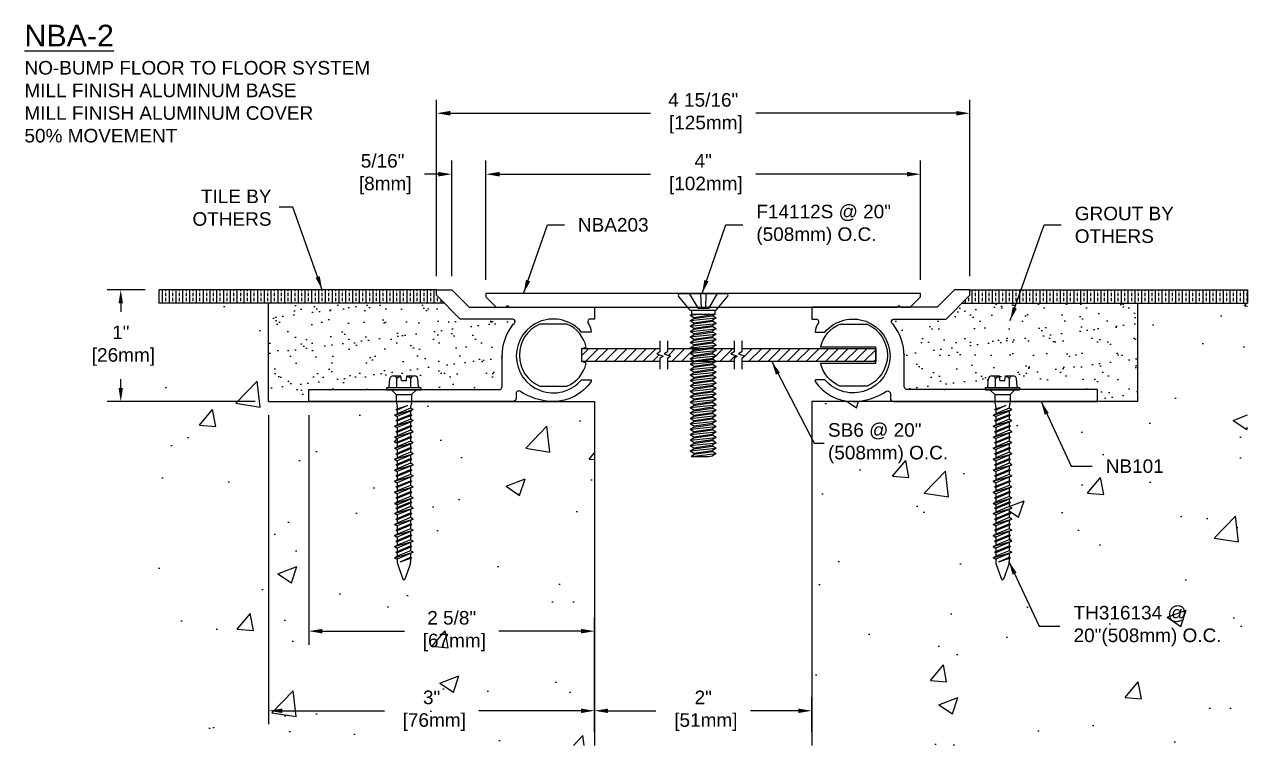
# Model space of a CAD drawing. Header units: inches. Extents: x 0.4 to 11.6, y -0.1 to 6.5.
import ezdxf

# ---------------------------------------------------------------- set-up
doc = ezdxf.new("R2010")
doc.units = ezdxf.units.IN
doc.header["$MEASUREMENT"] = 0
for name, color, linetype in [('ANCHORS', 4, 'Continuous'), ('CONDITIONS', 1, 'Continuous'), ('DIMENSIONS', 3, 'Continuous'), ('METALS', 7, 'Continuous'), ('TEXT', 2, 'Continuous')]:
    doc.layers.add(name, color=color, linetype=linetype)
doc.styles.add('ARIAL', font='arial.ttf')
doc.styles.get("Standard").update_dxf_attribs({"font": 'arial.ttf'})
doc.dimstyles.new('Arial', dxfattribs={"dimtxt": 0.125, "dimasz": 0.125, "dimexe": 0.125, "dimexo": 0.125, "dimgap": 0.125, "dimtad": 0, "dimtih": 1, "dimtoh": 1, "dimdec": 4, "dimzin": 3, "dimdsep": 46, "dimlunit": 4, "dimtxsty": 'ARIAL', "dimcen": 0.125, "dimadec": 0, "dimazin": 0, "dimtfac": 1, "dimtdec": 4, "dimtofl": 0, "dimtmove": 0, "dimatfit": 3, "dimfxl": 0, "dimfrac": 2, "dimtolj": 1, "dimtzin": 0, "dimarcsym": 0})
doc.dimstyles.get("Standard").update_dxf_attribs({"dimtxt": 0.125, "dimasz": 0.125, "dimexe": 0.125, "dimexo": 0.125, "dimgap": 0.125, "dimtad": 0, "dimtih": 1, "dimtoh": 1, "dimdec": 4, "dimzin": 3, "dimdsep": 46, "dimlunit": 4, "dimtxsty": 'Standard', "dimcen": 0.125, "dimadec": 0, "dimazin": 0, "dimtfac": 1, "dimtdec": 4, "dimtofl": 0, "dimtmove": 0, "dimatfit": 3, "dimfxl": 0, "dimfrac": 2, "dimtolj": 1, "dimtzin": 0, "dimarcsym": 0})

# ---------------------------------------------------------------- blocks, each defined once
blk = doc.blocks.new('NB101')
at = {"color": 7}
blk.add_lwpolyline([(0, 0.11), (1.75, 0.11, 0.414214), (1.78, 0.14), (1.78, 0.42, -0.169148), (1.882, 0.712, 0.705453), (1.879, 0.76), (1.394, 0.76), (1.176, 0.979), (1.176, 1.03), (1.316, 1.03), (1.476, 0.87), (2.63, 0.87), (2.63, 0.76), (2.594, 0.76, 0.552863), (2.569, 0.725, -0.162306), (2.599, 0.64), (2.509, 0.64, 2.723771), (2.509, 0.2), (2.599, 0.2), (2.599, 0.186, -0.25024), (2.25, 0, -0.145549), (1.941, 0.097, 0.525468), (1.907, 0.071), (1.907, 0.03, -0.414214), (1.877, 0), (0, 0)], format="xyb", close=True, dxfattribs=at)
blk = doc.blocks.new('Th316134')
for p, q in [((-0.135, 1.779), (-0.129, 1.85)), ((-0.097, 1.877), (-0.027, 1.877)), ((-0.065, 1.769), (-0.065, 1.85)), ((-0.023, 1.833), (-0.027, 1.877)), ((-0.023, 1.833), (0.023, 1.833)), ((0.023, 1.833), (0.027, 1.877)), ((0.027, 1.877), (0.097, 1.877)), ((0.064, 1.769), (0.064, 1.85)), ((0.135, 1.779), (0.129, 1.85)), ((-0.157, 1.75), (-0.157, 1.769)), ((-0.157, 1.769), (0.157, 1.769)), ((-0.157, 1.75), (0.157, 1.75)), ((-0.115, 1.75), (-0.07, 1.705)), ((-0.07, 1.705), (-0.07, 1.638)), ((-0.07, 1.705), (0.07, 1.705)), ((0.115, 1.75), (0.07, 1.705)), ((0.07, 1.705), (0.07, 1.638)), ((0.157, 1.769), (0.157, 1.75)), ((-0.074, 1.566), (0.032, 1.603)), ((-0.069, 1.628), (-0.063, 1.602)), ((-0.062, 1.573), (0.032, 1.603)), ((0.032, 1.603), (-0.062, 1.56)), ((-0.062, 1.593), (-0.062, 1.573)), ((0.062, 1.579), (-0.062, 1.529)), ((0.062, 1.593), (0.062, 1.579)), ((0.086, 1.566), (0.062, 1.579)), ((0.069, 1.628), (0.063, 1.602)), ((-0.086, 1.516), (0.086, 1.566)), ((-0.086, 1.516), (-0.062, 1.529)), ((-0.086, 1.516), (-0.062, 1.503)), ((-0.086, 1.414), (0.086, 1.465)), ((-0.074, 1.566), (-0.062, 1.573)), ((-0.074, 1.566), (-0.062, 1.56)), ((-0.074, 1.465), (0.074, 1.516)), ((-0.074, 1.465), (-0.062, 1.471)), ((-0.074, 1.465), (-0.062, 1.459)), ((-0.062, 1.56), (-0.062, 1.529)), ((0.062, 1.553), (-0.062, 1.503)), ((-0.062, 1.471), (0.062, 1.522)), ((0.062, 1.509), (-0.062, 1.459)), ((-0.062, 1.503), (-0.062, 1.471)), ((0.062, 1.478), (-0.062, 1.427)), ((0.086, 1.566), (0.062, 1.553)), ((0.062, 1.553), (0.062, 1.522)), ((0.074, 1.516), (0.062, 1.522)), ((0.074, 1.516), (0.062, 1.509)), ((0.062, 1.509), (0.062, 1.478)), ((0.086, 1.465), (0.062, 1.478)), ((0.086, 1.465), (0.062, 1.452)), ((-0.086, 1.414), (-0.062, 1.427)), ((-0.086, 1.414), (-0.062, 1.401)), ((-0.086, 1.313), (0.086, 1.363)), ((-0.074, 1.363), (0.074, 1.414)), ((-0.074, 1.363), (-0.062, 1.369)), ((-0.074, 1.363), (-0.062, 1.357)), ((-0.062, 1.459), (-0.062, 1.427)), ((0.062, 1.452), (-0.062, 1.401)), ((-0.062, 1.369), (0.062, 1.42)), ((0.062, 1.408), (-0.062, 1.357)), ((-0.062, 1.401), (-0.062, 1.369)), ((0.062, 1.376), (-0.062, 1.325)), ((-0.062, 1.357), (-0.062, 1.325)), ((0.062, 1.452), (0.062, 1.42)), ((0.074, 1.414), (0.062, 1.42)), ((0.074, 1.414), (0.062, 1.408)), ((0.062, 1.408), (0.062, 1.376)), ((0.086, 1.363), (0.062, 1.376)), ((0.086, 1.363), (0.062, 1.35)), ((-0.086, 1.313), (-0.062, 1.325)), ((-0.086, 1.313), (-0.062, 1.3)), ((-0.086, 1.211), (0.086, 1.262)), ((-0.074, 1.262), (0.074, 1.313)), ((-0.074, 1.262), (-0.062, 1.268)), ((-0.074, 1.262), (-0.062, 1.256)), ((0.062, 1.35), (-0.062, 1.3)), ((-0.062, 1.268), (0.062, 1.319)), ((0.062, 1.306), (-0.062, 1.256)), ((-0.062, 1.3), (-0.062, 1.268)), ((0.062, 1.275), (-0.062, 1.224)), ((-0.062, 1.256), (-0.062, 1.224)), ((0.062, 1.249), (-0.062, 1.198)), ((0.062, 1.35), (0.062, 1.319)), ((0.074, 1.313), (0.062, 1.319)), ((0.074, 1.313), (0.062, 1.306)), ((0.062, 1.306), (0.062, 1.275)), ((0.086, 1.262), (0.062, 1.275)), ((0.086, 1.262), (0.062, 1.249)), ((0.062, 1.249), (0.062, 1.217)), ((-0.086, 1.211), (-0.062, 1.224)), ((-0.086, 1.211), (-0.062, 1.198)), ((-0.086, 1.109), (0.086, 1.16)), ((-0.074, 1.16), (0.074, 1.211)), ((-0.074, 1.16), (-0.062, 1.166)), ((-0.074, 1.16), (-0.062, 1.154)), ((-0.062, 1.166), (0.062, 1.217)), ((0.062, 1.205), (-0.062, 1.154)), ((-0.062, 1.198), (-0.062, 1.166)), ((0.062, 1.173), (-0.062, 1.122)), ((-0.062, 1.154), (-0.062, 1.122)), ((0.062, 1.147), (-0.062, 1.096)), ((0.074, 1.211), (0.062, 1.217)), ((0.074, 1.211), (0.062, 1.205)), ((0.062, 1.205), (0.062, 1.173)), ((0.086, 1.16), (0.062, 1.173)), ((0.086, 1.16), (0.062, 1.147)), ((0.062, 1.147), (0.062, 1.116)), ((-0.086, 1.109), (-0.062, 1.122)), ((-0.086, 1.109), (-0.062, 1.096)), ((-0.086, 1.008), (0.086, 1.059)), ((-0.086, 1.008), (-0.062, 1.021)), ((-0.074, 1.059), (0.074, 1.109)), ((-0.074, 1.059), (-0.062, 1.065)), ((-0.074, 1.059), (-0.062, 1.052)), ((-0.062, 1.065), (0.062, 1.116)), ((0.062, 1.103), (-0.062, 1.052)), ((-0.062, 1.096), (-0.062, 1.065)), ((0.062, 1.072), (-0.062, 1.021)), ((-0.062, 1.052), (-0.062, 1.021)), ((0.062, 1.046), (-0.062, 0.995)), ((-0.062, 0.963), (0.062, 1.014)), ((0.074, 1.109), (0.062, 1.116)), ((0.074, 1.109), (0.062, 1.103)), ((0.062, 1.103), (0.062, 1.072)), ((0.086, 1.059), (0.062, 1.072)), ((0.086, 1.059), (0.062, 1.046)), ((0.062, 1.046), (0.062, 1.014)), ((0.074, 1.008), (0.062, 1.014)), ((-0.086, 1.008), (-0.062, 0.995)), ((-0.086, 0.906), (0.086, 0.957)), ((-0.086, 0.906), (-0.062, 0.919)), ((-0.086, 0.906), (-0.062, 0.893)), ((-0.074, 0.957), (0.074, 1.008)), ((-0.074, 0.957), (-0.062, 0.963)), ((-0.074, 0.957), (-0.062, 0.951)), ((-0.074, 0.855), (0.074, 0.906)), ((0.062, 1.002), (-0.062, 0.951)), ((-0.062, 0.995), (-0.062, 0.963)), ((0.062, 0.97), (-0.062, 0.919)), ((-0.062, 0.951), (-0.062, 0.919)), ((0.062, 0.944), (-0.062, 0.893)), ((-0.062, 0.862), (0.062, 0.912)), ((0.074, 1.008), (0.062, 1.002)), ((0.062, 1.002), (0.062, 0.97)), ((0.086, 0.957), (0.062, 0.97)), ((0.086, 0.957), (0.062, 0.944)), ((0.062, 0.944), (0.062, 0.912)), ((0.074, 0.906), (0.062, 0.912)), ((0.074, 0.906), (0.062, 0.9)), ((-0.086, 0.805), (0.086, 0.855)), ((-0.086, 0.805), (-0.062, 0.818)), ((-0.086, 0.805), (-0.062, 0.792)), ((-0.074, 0.855), (-0.062, 0.862)), ((-0.074, 0.855), (-0.062, 0.849)), ((-0.074, 0.754), (0.074, 0.805)), ((0.062, 0.9), (-0.062, 0.849)), ((-0.062, 0.893), (-0.062, 0.862)), ((0.062, 0.868), (-0.062, 0.818)), ((-0.062, 0.849), (-0.062, 0.818)), ((0.062, 0.843), (-0.062, 0.792)), ((-0.062, 0.76), (0.062, 0.811)), ((0.062, 0.799), (-0.062, 0.748)), ((-0.062, 0.792), (-0.062, 0.76)), ((0.062, 0.9), (0.062, 0.868)), ((0.086, 0.855), (0.062, 0.868)), ((0.086, 0.855), (0.062, 0.843)), ((0.062, 0.843), (0.062, 0.811)), ((0.074, 0.805), (0.062, 0.811)), ((0.074, 0.805), (0.062, 0.799)), ((0.062, 0.799), (0.062, 0.767)), ((-0.086, 0.703), (0.086, 0.754)), ((-0.086, 0.703), (-0.062, 0.716)), ((-0.086, 0.703), (-0.062, 0.69)), ((-0.074, 0.754), (-0.062, 0.76)), ((-0.074, 0.754), (-0.062, 0.748)), ((-0.074, 0.66), (0.074, 0.711)), ((0.062, 0.767), (-0.062, 0.716)), ((-0.062, 0.748), (-0.062, 0.716)), ((0.062, 0.741), (-0.062, 0.69)), ((-0.062, 0.666), (0.062, 0.717)), ((0.062, 0.705), (-0.062, 0.654)), ((-0.062, 0.698), (-0.062, 0.666)), ((0.086, 0.754), (0.062, 0.767)), ((0.086, 0.754), (0.062, 0.741)), ((0.062, 0.749), (0.062, 0.717)), ((0.074, 0.711), (0.062, 0.717)), ((0.074, 0.711), (0.062, 0.705)), ((0.062, 0.705), (0.062, 0.673)), ((-0.086, 0.609), (0.086, 0.66)), ((-0.086, 0.609), (-0.062, 0.622)), ((-0.086, 0.609), (-0.062, 0.596)), ((-0.074, 0.66), (-0.062, 0.666)), ((-0.074, 0.66), (-0.062, 0.654)), ((-0.074, 0.559), (0.074, 0.609)), ((-0.074, 0.559), (-0.062, 0.565)), ((0.062, 0.673), (-0.062, 0.622)), ((-0.062, 0.654), (-0.062, 0.622)), ((0.062, 0.647), (-0.062, 0.596)), ((-0.062, 0.565), (0.062, 0.616)), ((0.062, 0.603), (-0.062, 0.552)), ((-0.062, 0.596), (-0.062, 0.565)), ((0.062, 0.572), (-0.062, 0.521)), ((0.086, 0.66), (0.062, 0.673)), ((0.086, 0.66), (0.062, 0.647)), ((0.062, 0.647), (0.062, 0.616)), ((0.074, 0.609), (0.062, 0.616)), ((0.074, 0.609), (0.062, 0.603)), ((0.062, 0.603), (0.062, 0.572)), ((0.086, 0.559), (0.062, 0.572)), ((-0.086, 0.508), (0.086, 0.559)), ((-0.086, 0.508), (-0.062, 0.521)), ((-0.086, 0.508), (-0.062, 0.495)), ((-0.086, 0.406), (0.086, 0.457)), ((-0.074, 0.559), (-0.062, 0.552)), ((-0.074, 0.457), (0.074, 0.508)), ((-0.074, 0.457), (-0.062, 0.463)), ((-0.074, 0.457), (-0.062, 0.451)), ((-0.062, 0.552), (-0.062, 0.521)), ((0.062, 0.546), (-0.062, 0.495)), ((-0.062, 0.463), (0.062, 0.514)), ((0.062, 0.502), (-0.062, 0.451)), ((-0.062, 0.495), (-0.062, 0.463)), ((0.062, 0.47), (-0.062, 0.419)), ((-0.062, 0.451), (-0.062, 0.419)), ((0.086, 0.559), (0.062, 0.546)), ((0.062, 0.546), (0.062, 0.514)), ((0.074, 0.508), (0.062, 0.514)), ((0.074, 0.508), (0.062, 0.502)), ((0.062, 0.502), (0.062, 0.47)), ((0.086, 0.457), (0.062, 0.47)), ((0.086, 0.457), (0.062, 0.444)), ((-0.086, 0.406), (-0.062, 0.419)), ((-0.086, 0.406), (-0.062, 0.393)), ((-0.086, 0.305), (0.086, 0.355)), ((-0.074, 0.355), (0.074, 0.406)), ((-0.074, 0.355), (-0.062, 0.362)), ((-0.074, 0.355), (-0.062, 0.349)), ((0.062, 0.444), (-0.062, 0.393)), ((-0.062, 0.362), (0.062, 0.412)), ((0.062, 0.4), (-0.062, 0.349)), ((-0.062, 0.393), (-0.062, 0.362)), ((0.062, 0.368), (-0.062, 0.318)), ((-0.062, 0.349), (-0.062, 0.318)), ((0.062, 0.343), (-0.062, 0.292)), ((0.062, 0.444), (0.062, 0.412)), ((0.074, 0.406), (0.062, 0.412)), ((0.074, 0.406), (0.062, 0.4)), ((0.062, 0.4), (0.062, 0.368)), ((0.086, 0.355), (0.062, 0.368)), ((0.086, 0.355), (0.062, 0.343)), ((0.062, 0.343), (0.062, 0.311)), ((-0.086, 0.305), (-0.062, 0.318)), ((-0.086, 0.305), (-0.062, 0.292)), ((-0.086, 0.203), (0.086, 0.254)), ((-0.074, 0.254), (0.074, 0.305)), ((-0.074, 0.254), (-0.062, 0.26)), ((-0.074, 0.254), (-0.062, 0.248)), ((-0.062, 0.26), (0.062, 0.311)), ((0.062, 0.299), (-0.062, 0.248)), ((-0.062, 0.292), (-0.062, 0.26)), ((0.062, 0.267), (-0.062, 0.216)), ((-0.062, 0.248), (-0.062, 0.216)), ((0.062, 0.241), (-0.062, 0.19)), ((0.074, 0.305), (0.062, 0.311)), ((0.074, 0.305), (0.062, 0.299)), ((0.062, 0.299), (0.062, 0.267)), ((0.086, 0.254), (0.062, 0.267)), ((0.086, 0.254), (0.062, 0.241)), ((0.062, 0.241), (0.062, 0.209)), ((-0.086, 0.203), (-0.062, 0.216)), ((-0.086, 0.203), (-0.062, 0.19)), ((-0.062, 0.19), (-0.062, 0.164)), ((-0.06, 0.149), (-0.01, 0.006)), ((-0.034, 0.166), (0.062, 0.209)), ((-0.034, 0.166), (0.074, 0.203)), ((0.062, 0.197), (-0.034, 0.166)), ((0.06, 0.149), (0.01, 0.006)), ((0.074, 0.203), (0.062, 0.209)), ((0.074, 0.203), (0.062, 0.197)), ((0.062, 0.197), (0.062, 0.164))]:
    blk.add_line(p, q)
for centre, radius, start, end in [((-0.097, 1.845), 0.0327, 9.285, 170.715), ((0, 1.788), 0.0896, 107.4215, 136.0407), ((0, 1.788), 0.0896, 43.9593, 72.5785), ((0.097, 1.845), 0.0327, 9.285, 170.715), ((-0.146, 1.78), 0.0112, 270, 355), ((0.146, 1.78), 0.0112, 185, 270), ((-0.023, 1.638), 0.0465, 180, 191.9357), ((-0.109, 1.593), 0.0465, 0, 11.9357), ((0.109, 1.593), 0.0465, 168.0643, 180), ((0.023, 1.638), 0.0465, 348.0643, 0), ((-0.016, 0.164), 0.0465, 180, 199.3058), ((0.016, 0.164), 0.0465, 340.6942, 0), ((0, 0.011), 0.0106, 204.1001, 335.8999)]:
    blk.add_arc(centre, radius, start, end)
blk = doc.blocks.new('*D16')
at = {"layer": 'Defpoints', "color": 0}
for p in [(2.619, 3.045), (5.619, 0.198), (5.619, -0.122)]:
    blk.add_point(p, dxfattribs=at)
at = {"layer": 'DIMENSIONS', "color": 0, "lineweight": -2}
for p, q in [((2.619, 2.92), (2.619, 0.073)), ((5.619, 0.003), (5.619, 0.323)), ((2.744, 0.198), (3.684, 0.198)), ((5.494, 0.198), (4.553, 0.198))]:
    blk.add_line(p, q, dxfattribs=at)
at = {"layer": 'DIMENSIONS', "color": 0}
for points in [[(2.744, 0.218), (2.744, 0.177), (2.619, 0.198)], [(5.494, 0.218), (5.494, 0.177), (5.619, 0.198)]]:
    blk.add_solid(points, dxfattribs=at)
at = {"layer": 'DIMENSIONS', "color": 0, "insert": (4.119, 0.198), "char_height": 0.125, "attachment_point": 5, "style": 'ARIAL'}
blk.add_mtext('\\A1;3"\\P [76mm]', dxfattribs=at)
blk = doc.blocks.new('F14112S')
for p, q in [((-0.214, 0), (0.214, 0)), ((-0.128, 0), (-0.047, -0.137)), ((-0.025, 0), (-0.02, -0.137)), ((0.025, 0), (0.02, -0.137)), ((0.128, 0), (0.048, -0.137)), ((-0.119, -0.155), (-0.226, -0.024)), ((0.119, -0.155), (0.226, -0.024)), ((-0.119, -0.155), (0.119, -0.155)), ((-0.119, -0.2), (-0.108, -0.195)), ((-0.119, -0.2), (-0.068, -0.195)), ((-0.119, -0.2), (-0.085, -0.22)), ((-0.119, -0.25), (0.119, -0.225)), ((-0.108, -0.155), (-0.108, -0.195)), ((0.108, -0.195), (-0.108, -0.195)), ((-0.085, -0.22), (0.085, -0.195)), ((-0.085, -0.23), (0.085, -0.205)), ((-0.085, -0.22), (-0.085, -0.23)), ((0.048, -0.137), (-0.047, -0.137)), ((0.108, -0.195), (0.085, -0.205)), ((0.119, -0.225), (0.085, -0.205)), ((0.119, -0.225), (0.085, -0.245)), ((0.108, -0.155), (0.108, -0.195)), ((-0.119, -0.25), (-0.085, -0.23)), ((-0.119, -0.25), (-0.085, -0.27)), ((-0.119, -0.3), (0.119, -0.275)), ((-0.119, -0.3), (-0.085, -0.28)), ((-0.119, -0.3), (-0.085, -0.32)), ((-0.119, -0.35), (0.119, -0.325)), ((-0.119, -0.35), (-0.085, -0.33)), ((-0.085, -0.27), (0.085, -0.245)), ((-0.085, -0.28), (0.085, -0.255)), ((-0.085, -0.27), (-0.085, -0.28)), ((-0.085, -0.32), (0.085, -0.295)), ((-0.085, -0.33), (0.085, -0.305)), ((-0.085, -0.32), (-0.085, -0.33)), ((0.085, -0.245), (0.085, -0.255)), ((0.119, -0.275), (0.085, -0.255)), ((0.119, -0.275), (0.085, -0.295)), ((0.085, -0.295), (0.085, -0.305)), ((0.119, -0.325), (0.085, -0.305)), ((0.119, -0.325), (0.085, -0.345)), ((-0.119, -0.35), (-0.085, -0.37)), ((-0.119, -0.4), (0.119, -0.375)), ((-0.119, -0.4), (-0.085, -0.38)), ((-0.119, -0.4), (-0.085, -0.42)), ((-0.119, -0.45), (0.119, -0.425)), ((-0.119, -0.45), (-0.085, -0.43)), ((-0.119, -0.45), (-0.085, -0.47)), ((-0.085, -0.37), (0.085, -0.345)), ((-0.085, -0.38), (0.085, -0.355)), ((-0.085, -0.37), (-0.085, -0.38)), ((-0.085, -0.42), (0.085, -0.395)), ((-0.085, -0.43), (0.085, -0.405)), ((-0.085, -0.42), (-0.085, -0.43)), ((-0.085, -0.47), (0.085, -0.445)), ((0.085, -0.345), (0.085, -0.355)), ((0.119, -0.375), (0.085, -0.355)), ((0.119, -0.375), (0.085, -0.395)), ((0.085, -0.395), (0.085, -0.405)), ((0.119, -0.425), (0.085, -0.405)), ((0.119, -0.425), (0.085, -0.445)), ((0.085, -0.445), (0.085, -0.455)), ((-0.119, -0.5), (0.119, -0.475)), ((-0.119, -0.5), (-0.085, -0.48)), ((-0.119, -0.5), (-0.085, -0.52)), ((-0.119, -0.55), (0.119, -0.525)), ((-0.119, -0.55), (-0.085, -0.53)), ((-0.119, -0.55), (-0.085, -0.57)), ((-0.085, -0.48), (0.085, -0.455)), ((-0.085, -0.47), (-0.085, -0.48)), ((-0.085, -0.52), (0.085, -0.495)), ((-0.085, -0.53), (0.085, -0.505)), ((-0.085, -0.52), (-0.085, -0.53)), ((-0.085, -0.57), (0.085, -0.545)), ((-0.085, -0.58), (0.085, -0.555)), ((0.119, -0.475), (0.085, -0.455)), ((0.119, -0.475), (0.085, -0.495)), ((0.085, -0.495), (0.085, -0.505)), ((0.119, -0.525), (0.085, -0.505)), ((0.119, -0.525), (0.085, -0.545)), ((0.085, -0.545), (0.085, -0.555)), ((0.119, -0.575), (0.085, -0.555)), ((-0.119, -0.6), (0.119, -0.575)), ((-0.119, -0.6), (-0.085, -0.58)), ((-0.119, -0.6), (-0.085, -0.62)), ((-0.119, -0.65), (0.119, -0.625)), ((-0.119, -0.65), (-0.085, -0.63)), ((-0.119, -0.65), (-0.085, -0.67)), ((-0.119, -0.7), (0.119, -0.675)), ((-0.085, -0.57), (-0.085, -0.58)), ((-0.085, -0.62), (0.085, -0.595)), ((-0.085, -0.63), (0.085, -0.605)), ((-0.085, -0.62), (-0.085, -0.63)), ((-0.085, -0.67), (0.085, -0.645)), ((-0.085, -0.68), (0.085, -0.655)), ((-0.085, -0.67), (-0.085, -0.68)), ((0.119, -0.575), (0.085, -0.595)), ((0.085, -0.595), (0.085, -0.605)), ((0.119, -0.625), (0.085, -0.605)), ((0.119, -0.625), (0.085, -0.645)), ((0.085, -0.645), (0.085, -0.655)), ((0.119, -0.675), (0.085, -0.655)), ((0.119, -0.675), (0.085, -0.695)), ((-0.119, -0.7), (-0.085, -0.68)), ((-0.119, -0.7), (-0.085, -0.72)), ((-0.119, -0.75), (0.119, -0.725)), ((-0.119, -0.75), (-0.085, -0.73)), ((-0.119, -0.75), (-0.085, -0.77)), ((-0.119, -0.8), (0.119, -0.775)), ((-0.119, -0.8), (-0.085, -0.78)), ((-0.085, -0.72), (0.085, -0.695)), ((-0.085, -0.73), (0.085, -0.705)), ((-0.085, -0.72), (-0.085, -0.73)), ((-0.085, -0.77), (0.085, -0.745)), ((-0.085, -0.78), (0.085, -0.755)), ((-0.085, -0.77), (-0.085, -0.78)), ((0.085, -0.695), (0.085, -0.705)), ((0.119, -0.725), (0.085, -0.705)), ((0.119, -0.725), (0.085, -0.745)), ((0.085, -0.745), (0.085, -0.755)), ((0.119, -0.775), (0.085, -0.755)), ((0.119, -0.775), (0.085, -0.795)), ((-0.119, -0.8), (-0.085, -0.82)), ((-0.119, -0.85), (0.119, -0.825)), ((-0.119, -0.85), (-0.085, -0.83)), ((-0.119, -0.85), (-0.085, -0.87)), ((-0.119, -0.9), (0.119, -0.875)), ((-0.119, -0.9), (-0.085, -0.88)), ((-0.119, -0.9), (-0.085, -0.92)), ((-0.085, -0.82), (0.085, -0.795)), ((-0.085, -0.83), (0.085, -0.805)), ((-0.085, -0.82), (-0.085, -0.83)), ((-0.085, -0.87), (0.085, -0.845)), ((-0.085, -0.88), (0.085, -0.855)), ((-0.085, -0.87), (-0.085, -0.88)), ((-0.085, -0.92), (0.085, -0.895)), ((0.085, -0.795), (0.085, -0.805)), ((0.119, -0.825), (0.085, -0.805)), ((0.119, -0.825), (0.085, -0.845)), ((0.085, -0.845), (0.085, -0.855)), ((0.119, -0.875), (0.085, -0.855)), ((0.119, -0.875), (0.085, -0.895)), ((0.085, -0.895), (0.085, -0.905)), ((-0.119, -0.95), (0.119, -0.925)), ((-0.119, -0.95), (-0.085, -0.93)), ((-0.119, -0.95), (-0.085, -0.97)), ((-0.119, -1), (0.119, -0.975)), ((-0.119, -1), (-0.085, -0.98)), ((-0.119, -1), (-0.085, -1.02)), ((-0.085, -0.93), (0.085, -0.905)), ((-0.085, -0.92), (-0.085, -0.93)), ((-0.085, -0.97), (0.085, -0.945)), ((-0.085, -0.98), (0.085, -0.955)), ((-0.085, -0.97), (-0.085, -0.98)), ((-0.085, -1.02), (0.085, -0.995)), ((-0.085, -1.03), (0.085, -1.005)), ((0.119, -0.925), (0.085, -0.905)), ((0.119, -0.925), (0.085, -0.945)), ((0.085, -0.945), (0.085, -0.955)), ((0.119, -0.975), (0.085, -0.955)), ((0.119, -0.975), (0.085, -0.995)), ((0.085, -0.995), (0.085, -1.005)), ((0.119, -1.025), (0.085, -1.005)), ((-0.119, -1.05), (0.119, -1.025)), ((-0.119, -1.05), (-0.085, -1.03)), ((-0.119, -1.05), (-0.085, -1.07)), ((-0.119, -1.1), (0.119, -1.075)), ((-0.119, -1.1), (-0.085, -1.08)), ((-0.119, -1.1), (-0.085, -1.12)), ((-0.119, -1.15), (0.119, -1.125)), ((-0.085, -1.02), (-0.085, -1.03)), ((-0.085, -1.07), (0.085, -1.045)), ((-0.085, -1.08), (0.085, -1.055)), ((-0.085, -1.07), (-0.085, -1.08)), ((-0.085, -1.12), (0.085, -1.095)), ((-0.085, -1.13), (0.085, -1.105)), ((-0.085, -1.12), (-0.085, -1.13)), ((0.119, -1.025), (0.085, -1.045)), ((0.085, -1.045), (0.085, -1.055)), ((0.119, -1.075), (0.085, -1.055)), ((0.119, -1.075), (0.085, -1.095)), ((0.085, -1.095), (0.085, -1.105)), ((0.119, -1.125), (0.085, -1.105)), ((0.119, -1.125), (0.085, -1.145)), ((-0.119, -1.15), (-0.085, -1.13)), ((-0.119, -1.15), (-0.085, -1.17)), ((-0.119, -1.2), (0.119, -1.175)), ((-0.119, -1.2), (-0.085, -1.18)), ((-0.119, -1.2), (-0.085, -1.22)), ((-0.119, -1.25), (0.119, -1.225)), ((-0.119, -1.25), (-0.085, -1.23)), ((-0.085, -1.17), (0.085, -1.145)), ((-0.085, -1.18), (0.085, -1.155)), ((-0.085, -1.17), (-0.085, -1.18)), ((-0.085, -1.22), (0.085, -1.195)), ((-0.085, -1.23), (0.085, -1.205)), ((-0.085, -1.22), (-0.085, -1.23)), ((0.085, -1.145), (0.085, -1.155)), ((0.119, -1.175), (0.085, -1.155)), ((0.119, -1.175), (0.085, -1.195)), ((0.085, -1.195), (0.085, -1.205)), ((0.119, -1.225), (0.085, -1.205)), ((0.119, -1.225), (0.085, -1.245)), ((-0.119, -1.25), (-0.085, -1.27)), ((-0.119, -1.3), (0.119, -1.275)), ((-0.119, -1.3), (-0.085, -1.28)), ((-0.119, -1.3), (-0.085, -1.32)), ((-0.119, -1.35), (0.119, -1.325)), ((-0.119, -1.35), (-0.085, -1.33)), ((-0.119, -1.35), (-0.085, -1.37)), ((-0.085, -1.27), (0.085, -1.245)), ((-0.085, -1.28), (0.085, -1.255)), ((-0.085, -1.27), (-0.085, -1.28)), ((-0.085, -1.32), (0.085, -1.295)), ((-0.085, -1.33), (0.085, -1.305)), ((-0.085, -1.32), (-0.085, -1.33)), ((-0.085, -1.37), (0.085, -1.345)), ((0.085, -1.245), (0.085, -1.255)), ((0.119, -1.275), (0.085, -1.255)), ((0.119, -1.275), (0.085, -1.295)), ((0.085, -1.295), (0.085, -1.305)), ((0.119, -1.325), (0.085, -1.305)), ((0.119, -1.325), (0.085, -1.345)), ((0.085, -1.345), (0.085, -1.355)), ((-0.119, -1.4), (0.119, -1.375)), ((-0.119, -1.4), (-0.085, -1.38)), ((-0.119, -1.4), (-0.085, -1.42)), ((-0.119, -1.45), (0.119, -1.425)), ((-0.119, -1.45), (-0.085, -1.43)), ((-0.119, -1.45), (-0.085, -1.47)), ((-0.085, -1.38), (0.085, -1.355)), ((-0.085, -1.37), (-0.085, -1.38)), ((-0.085, -1.42), (0.085, -1.395)), ((-0.085, -1.43), (0.085, -1.405)), ((-0.085, -1.42), (-0.085, -1.43)), ((-0.085, -1.47), (0.085, -1.445)), ((-0.085, -1.48), (0.085, -1.455)), ((0.119, -1.375), (0.085, -1.355)), ((0.119, -1.375), (0.085, -1.395)), ((0.085, -1.395), (0.085, -1.405)), ((0.119, -1.425), (0.085, -1.405)), ((0.119, -1.425), (0.085, -1.445)), ((0.085, -1.445), (0.085, -1.455)), ((0.119, -1.475), (0.085, -1.455)), ((-0.11, -1.5), (0.119, -1.475)), ((-0.11, -1.5), (-0.085, -1.48)), ((-0.11, -1.5), (0.048, -1.5)), ((-0.085, -1.47), (-0.085, -1.48)), ((0.048, -1.5), (0.085, -1.495)), ((0.119, -1.475), (0.085, -1.495))]:
    blk.add_line(p, q)
for centre, start, end in [((-0.214, -0.015), 90, 219.032), ((0.214, -0.015), 320.968, 90)]:
    blk.add_arc(centre, 0.015, start, end)
blk = doc.blocks.new('*D10')
at = {"layer": 'Defpoints', "color": 0}
for p in [(1.608, 4.075), (1.258, 3.045), (2.619, 3.045)]:
    blk.add_point(p, dxfattribs=at)
at = {"layer": 'DIMENSIONS', "color": 0, "lineweight": -2}
for p, q in [((1.483, 4.075), (1.133, 4.075)), ((1.258, 3.95), (1.258, 3.87)), ((1.258, 3.17), (1.258, 3.251)), ((2.494, 3.045), (1.133, 3.045))]:
    blk.add_line(p, q, dxfattribs=at)
at = {"layer": 'DIMENSIONS', "color": 0}
for points in [[(1.237, 3.95), (1.278, 3.95), (1.258, 4.075)], [(1.237, 3.17), (1.278, 3.17), (1.258, 3.045)]]:
    blk.add_solid(points, dxfattribs=at)
at = {"layer": 'DIMENSIONS', "color": 0, "insert": (1.258, 3.56), "char_height": 0.125, "attachment_point": 5, "style": 'ARIAL'}
blk.add_mtext('\\A1;1"\\P [26mm]', dxfattribs=at)
blk = doc.blocks.new('*D11')
at = {"layer": 'Defpoints', "color": 0}
for p in [(2.989, 3.045), (5.619, 0.931), (5.619, -0.122)]:
    blk.add_point(p, dxfattribs=at)
at = {"layer": 'DIMENSIONS', "color": 0, "lineweight": -2}
for p, q in [((2.989, 2.92), (2.989, 0.806)), ((5.619, 0.003), (5.619, 1.056)), ((3.114, 0.931), (3.869, 0.931)), ((5.494, 0.931), (4.738, 0.931))]:
    blk.add_line(p, q, dxfattribs=at)
at = {"layer": 'DIMENSIONS', "color": 0}
for points in [[(3.114, 0.952), (3.114, 0.91), (2.989, 0.931)], [(5.494, 0.952), (5.494, 0.91), (5.619, 0.931)]]:
    blk.add_solid(points, dxfattribs=at)
at = {"layer": 'DIMENSIONS', "color": 0, "insert": (4.304, 0.931), "char_height": 0.125, "attachment_point": 5, "style": 'ARIAL'}
blk.add_mtext('\\A1;2 5/8"\\P [67mm]', dxfattribs=at)
blk = doc.blocks.new('*D12')
at = {"layer": 'Defpoints', "color": 0}
for p in [(7.619, 0.198), (5.619, -0.122), (7.619, -0.122)]:
    blk.add_point(p, dxfattribs=at)
at = {"layer": 'DIMENSIONS', "color": 0, "lineweight": -2}
for p, q in [((5.619, 0.003), (5.619, 0.323)), ((7.619, 0.003), (7.619, 0.323)), ((5.744, 0.198), (6.184, 0.198)), ((7.494, 0.198), (7.053, 0.198))]:
    blk.add_line(p, q, dxfattribs=at)
at = {"layer": 'DIMENSIONS', "color": 0}
for points in [[(5.744, 0.218), (5.744, 0.177), (5.619, 0.198)], [(7.494, 0.218), (7.494, 0.177), (7.619, 0.198)]]:
    blk.add_solid(points, dxfattribs=at)
at = {"layer": 'DIMENSIONS', "color": 0, "insert": (6.619, 0.198), "char_height": 0.125, "attachment_point": 5, "style": 'ARIAL'}
blk.add_mtext('\\A1;2"\\P [51mm]', dxfattribs=at)
blk = doc.blocks.new('*D13')
at = {"layer": 'Defpoints', "color": 0}
for p in [(8.619, 5.139), (4.619, 4.04), (8.619, 4.04)]:
    blk.add_point(p, dxfattribs=at)
at = {"layer": 'DIMENSIONS', "color": 0, "lineweight": -2}
for p, q in [((4.619, 4.165), (4.619, 5.264)), ((8.619, 4.165), (8.619, 5.264)), ((4.744, 5.139), (6.135, 5.139)), ((8.494, 5.139), (7.102, 5.139))]:
    blk.add_line(p, q, dxfattribs=at)
at = {"layer": 'DIMENSIONS', "color": 0}
for points in [[(4.744, 5.16), (4.744, 5.118), (4.619, 5.139)], [(8.494, 5.16), (8.494, 5.118), (8.619, 5.139)]]:
    blk.add_solid(points, dxfattribs=at)
at = {"layer": 'DIMENSIONS', "color": 0, "insert": (6.619, 5.139), "char_height": 0.125, "attachment_point": 5, "style": 'ARIAL'}
blk.add_mtext('\\A1;4"\\P [102mm]', dxfattribs=at)
blk = doc.blocks.new('*D14')
at = {"layer": 'Defpoints', "color": 0}
for p in [(4.305, 5.139), (4.305, 4.075), (4.619, 4.04)]:
    blk.add_point(p, dxfattribs=at)
at = {"layer": 'DIMENSIONS', "color": 0, "lineweight": -2}
for p, q in [((4.305, 4.2), (4.305, 5.264)), ((4.619, 4.165), (4.619, 5.264)), ((4.18, 5.139), (4.055, 5.139)), ((4.744, 5.139), (4.869, 5.139))]:
    blk.add_line(p, q, dxfattribs=at)
at = {"layer": 'DIMENSIONS', "color": 0}
for points in [[(4.18, 5.16), (4.18, 5.118), (4.305, 5.139)], [(4.744, 5.16), (4.744, 5.118), (4.619, 5.139)]]:
    blk.add_solid(points, dxfattribs=at)
at = {"layer": 'DIMENSIONS', "color": 0, "insert": (3.668, 5.139), "char_height": 0.125, "attachment_point": 5, "style": 'ARIAL'}
blk.add_mtext('\\A1;5/16"\\P [8mm]', dxfattribs=at)
blk = doc.blocks.new('*D15')
at = {"layer": 'Defpoints', "color": 0}
for p in [(9.073, 5.7), (4.165, 4.075), (9.073, 4.075)]:
    blk.add_point(p, dxfattribs=at)
at = {"layer": 'DIMENSIONS', "color": 0, "lineweight": -2}
for p, q in [((4.165, 4.2), (4.165, 5.825)), ((9.073, 4.2), (9.073, 5.825)), ((4.29, 5.7), (6.135, 5.7)), ((8.948, 5.7), (7.102, 5.7))]:
    blk.add_line(p, q, dxfattribs=at)
at = {"layer": 'DIMENSIONS', "color": 0}
for points in [[(4.29, 5.721), (4.29, 5.679), (4.165, 5.7)], [(8.948, 5.721), (8.948, 5.679), (9.073, 5.7)]]:
    blk.add_solid(points, dxfattribs=at)
at = {"layer": 'DIMENSIONS', "color": 0, "insert": (6.619, 5.7), "char_height": 0.125, "attachment_point": 5, "style": 'ARIAL'}
blk.add_mtext('\\A1;4 15/16"\\P [125mm]', dxfattribs=at)
blk = doc.blocks.new('SB6')
h = blk.add_hatch()
h.set_pattern_fill('ANSI31', color=256, scale=0.5, style=0)
h.paths.add_polyline_path([(9.33, 5.876), (9.33, 5.846), (9.301, 5.827), (9.359, 5.805), (9.33, 5.786), (9.33, 5.756), (10.564, 5.756), (10.564, 5.876)])
h.paths.add_polyline_path([(9.065, 5.876), (9.095, 5.858), (9.061, 5.839), (9.061, 5.828), (9.095, 5.808), (9.061, 5.789), (9.061, 5.778), (9.095, 5.758), (9.09, 5.756), (9.26, 5.756), (9.26, 5.786), (9.289, 5.805), (9.231, 5.827), (9.26, 5.846), (9.26, 5.876)])
h.paths.add_polyline_path([(8.647, 5.876), (8.647, 5.846), (8.618, 5.827), (8.676, 5.805), (8.647, 5.786), (8.647, 5.756), (8.891, 5.756), (8.891, 5.764), (8.857, 5.783), (8.891, 5.803), (8.891, 5.814), (8.857, 5.833), (8.891, 5.853), (8.891, 5.864), (8.87, 5.876)])
h.paths.add_polyline_path([(7.859, 5.876), (7.859, 5.756), (8.577, 5.756), (8.577, 5.786), (8.606, 5.805), (8.548, 5.827), (8.577, 5.846), (8.577, 5.876)])
for points in [[(7.9, 5.89, 0.233897), (7.722, 6.102), (7.472, 6.102, 0.654654), (7.472, 5.529), (7.722, 5.529, 0.233897), (7.9, 5.741), (7.859, 5.756), (7.859, 5.876)], [(10.564, 5.89), (10.056, 5.89, -0.233897), (10.234, 6.102), (10.484, 6.102, -0.654654), (10.484, 5.529), (10.234, 5.529, -0.233897), (10.056, 5.741), (10.564, 5.741)]]:
    blk.add_lwpolyline(points, format="xyb", close=True)
for points in [[(7.859, 5.876), (8.577, 5.876)], [(8.577, 5.946), (8.577, 5.846), (8.548, 5.827), (8.606, 5.805), (8.577, 5.786), (8.577, 5.686)], [(8.647, 5.946), (8.647, 5.846), (8.618, 5.827), (8.676, 5.805), (8.647, 5.786), (8.647, 5.686)], [(8.647, 5.876), (9.26, 5.876)], [(9.26, 5.946), (9.26, 5.846), (9.231, 5.827), (9.289, 5.805), (9.26, 5.786), (9.26, 5.686)], [(9.33, 5.946), (9.33, 5.846), (9.301, 5.827), (9.359, 5.805), (9.33, 5.786), (9.33, 5.686)], [(9.33, 5.876), (10.564, 5.876), (10.564, 5.756), (9.33, 5.756)], [(8.577, 5.756), (7.859, 5.756)], [(9.26, 5.756), (8.647, 5.756)]]:
    blk.add_lwpolyline(points)
blk = doc.blocks.new('NBA203')
blk.add_lwpolyline([(0.185, 0), (0.2, 0.015), (0.215, 0), (3.785, 0), (3.8, 0.015), (3.815, 0), (3.905, 0), (4, 0.095), (4, 0.125), (0, 0.125), (0, 0.095), (0.095, 0)], close=True)

msp = doc.modelspace()

# ---------------------------------------------------------------- hatches: boundary and pattern name
at = {"layer": 'CONDITIONS'}
h = msp.add_hatch(dxfattribs=at)
h.set_pattern_fill('ANSI33', color=256, scale=0.25, angle=45, style=0)
h.set_pattern_definition([(90, (-2.35702, -2.343), (-0.0625, 1e-17), []), (90, (-2.32577, -2.31175), (-0.0625, 1e-17), [0.03125, -0.015625])])
h.paths.add_polyline_path([(4.1646, 4.07539), (1.60823, 4.07539), (1.60823, 3.95039), (4.23771, 3.95039), (4.1646, 4.02354)])
h = msp.add_hatch(dxfattribs=at)
h.set_pattern_fill('ANSI33', color=256, scale=0.25, angle=45, style=0)
h.set_pattern_definition([(90, (15.59422, -2.343), (0.0625, 1e-17), []), (90, (15.56297, -2.31175), (0.0625, 1e-17), [0.03125, -0.015625])])
h.paths.add_polyline_path([(9.0726, 4.07539), (11.62897, 4.07539), (11.62897, 3.95039), (8.99949, 3.95039), (9.0726, 4.02354)])
h = msp.add_hatch(dxfattribs=at)
h.set_pattern_fill('AR-CONC', color=256, scale=0.25, style=0)
h.set_pattern_definition([(50, (-2.357, -2.343), (1.79315, -0.15688), [0.1875, -2.0625]), (355, (-2.357, -2.343), (-0.34688, 1.88048), [0.15, -1.65]), (100.451, (-2.2076, -2.356), (1.44627, 1.7236), [0.15935, -1.75286]), (46.184, (-2.357, -1.843), (2.6681, -0.4138), [0.28125, -3.09375]), (96.636, (-2.1347, -1.8775), (2.33666, 2.4353), [0.239, -2.6293]), (351.184, (-2.357, -1.843), (2.33665, 2.4353), [0.225, -2.475]), (21, (-2.107, -1.968), (1.49227, -1.00655), [0.1875, -2.0625]), (326, (-2.107, -1.968), (0.6083, 1.81288), [0.15, -1.65]), (71.451, (-1.9827, -2.0519), (2.10056, 0.80633), [0.15935, -1.75286]), (37.5, (-2.357, -2.343), (0.0304, 0.832235), [0, -1.63, 0, -1.675, 0, -1.65625]), (7.5, (-2.357, -2.343), (0.65767, 0.98603), [0, -0.955, 0, -1.5925, 0, -0.63125]), (327.5, (-2.9145, -2.343), (1.334556, -0.056387), [0, -0.625, 0, -1.95, 0, -2.5875]), (317.5, (-3.1645, -2.343), (1.45797, 0.25026), [0, -0.8125, 0, -1.295, 0, -1.8375])])
h.paths.add_polyline_path([(5.6186, 3.04503), (3.93344, 3.04503), (3.93344, 3.03773), (3.92695, 3.007, 0.05212645), (3.92594, 2.99739), (3.92594, 2.98402), (3.94994, 2.97109), (3.92594, 2.95817), (3.92594, 2.92647), (3.93739, 2.92031), (3.92594, 2.91415), (3.92594, 2.88245), (3.94994, 2.86953), (3.92594, 2.8566), (3.92594, 2.82491), (3.93739, 2.81875), (3.92594, 2.81258), (3.92594, 2.78089), (3.94994, 2.76797), (3.92594, 2.75504), (3.92594, 2.72335), (3.93739, 2.71718), (3.92594, 2.71102), (3.92594, 2.67933), (3.94994, 2.6664), (3.92594, 2.65348), (3.92594, 2.62179), (3.93739, 2.61562), (3.92594, 2.60946), (3.92594, 2.57777), (3.94994, 2.56484), (3.92594, 2.55192), (3.92594, 2.52022), (3.93739, 2.51406), (3.92594, 2.5079), (3.92594, 2.4762), (3.94994, 2.46328), (3.92594, 2.45035), (3.92594, 2.41866), (3.93739, 2.4125), (3.92594, 2.40633), (3.92594, 2.37464), (3.94994, 2.36172), (3.92594, 2.34879), (3.92594, 2.3171), (3.93739, 2.31093), (3.92594, 2.30477), (3.92594, 2.27308), (3.94994, 2.26015), (3.92594, 2.24723), (3.92594, 2.21554), (3.93739, 2.20937), (3.92594, 2.20321), (3.92594, 2.17152), (3.94994, 2.15859), (3.92594, 2.14567), (3.92594, 2.12179), (3.93739, 2.11562), (3.92594, 2.10946), (3.92594, 2.07777), (3.94994, 2.06484), (3.92594, 2.05192), (3.92594, 2.02022), (3.93739, 2.01406), (3.92594, 2.0079), (3.92594, 1.9762), (3.94994, 1.96328), (3.92594, 1.95035), (3.92594, 1.91866), (3.93739, 1.9125), (3.92594, 1.90633), (3.92594, 1.87464), (3.94994, 1.86172), (3.92594, 1.84879), (3.92594, 1.8171), (3.93739, 1.81093), (3.92594, 1.80477), (3.92594, 1.77308), (3.94994, 1.76015), (3.92594, 1.74723), (3.92594, 1.71554), (3.93739, 1.70937), (3.92594, 1.70321), (3.92594, 1.67152), (3.94994, 1.65859), (3.92594, 1.64567), (3.92594, 1.61397), (3.93739, 1.60781), (3.92594, 1.60165), (3.92594, 1.56902, -0.08443704), (3.92333, 1.55365), (3.87392, 1.4126, -0.77412328), (3.85347, 1.4126), (3.80406, 1.55365, -0.08443704), (3.80144, 1.56902), (3.80144, 1.59489), (3.77744, 1.60781), (3.80144, 1.62073), (3.80144, 1.65243), (3.79, 1.65859), (3.80144, 1.66475), (3.80144, 1.69645), (3.77744, 1.70937), (3.80144, 1.7223), (3.80144, 1.75399), (3.79, 1.76015), (3.80144, 1.76632), (3.80144, 1.79801), (3.77744, 1.81093), (3.80144, 1.82386), (3.80144, 1.85555), (3.79, 1.86172), (3.80144, 1.86788), (3.80144, 1.89957), (3.77744, 1.9125), (3.80144, 1.92542), (3.80144, 1.95712), (3.79, 1.96328), (3.80144, 1.96944), (3.80144, 2.00114), (3.77744, 2.01406), (3.80144, 2.02698), (3.80144, 2.05868), (3.79, 2.06484), (3.80144, 2.071), (3.80144, 2.09489), (3.77744, 2.10781), (3.80144, 2.12073), (3.80144, 2.15243), (3.79, 2.15859), (3.80144, 2.16475), (3.80144, 2.19645), (3.77744, 2.20937), (3.80144, 2.2223), (3.80144, 2.25399), (3.79, 2.26015), (3.80144, 2.26632), (3.80144, 2.29801), (3.77744, 2.31093), (3.80144, 2.32386), (3.80144, 2.35555), (3.79, 2.36172), (3.80144, 2.36788), (3.80144, 2.39957), (3.77744, 2.4125), (3.80144, 2.42542), (3.80144, 2.45712), (3.79, 2.46328), (3.80144, 2.46944), (3.80144, 2.50114), (3.77744, 2.51406), (3.80144, 2.52698), (3.80144, 2.55868), (3.79, 2.56484), (3.80144, 2.571), (3.80144, 2.6027), (3.77744, 2.61562), (3.80144, 2.62855), (3.80144, 2.66024), (3.79, 2.6664), (3.80144, 2.67257), (3.80144, 2.70426), (3.77744, 2.71718), (3.80144, 2.73011), (3.80144, 2.7618), (3.79, 2.76797), (3.80144, 2.77413), (3.80144, 2.80582), (3.77744, 2.81875), (3.80144, 2.83167), (3.80144, 2.86337), (3.79, 2.86953), (3.80144, 2.87569), (3.80144, 2.90739), (3.77744, 2.92031), (3.80144, 2.93323), (3.80144, 2.96493), (3.79, 2.97109), (3.80144, 2.97725), (3.80144, 2.99739, 0.05212645), (3.80044, 3.007), (3.79394, 3.03773), (3.79394, 3.04503), (2.98879, 3.04503), (2.6186, 3.04503), (2.6186, 3.95039), (1.60823, 3.95039), (1.60823, -0.12242), (5.6186, -0.12242)])
h.paths.add_polyline_path([(3.85453, 0.39702), (4.38267, 0.39702), (4.38267, -0.00197), (3.85453, -0.00197)], flags=24)
h.paths.add_polyline_path([(4.03877, 1.13128), (4.56862, 1.13128), (4.56862, 0.73067), (4.03877, 0.73067)], flags=24)
h = msp.add_hatch(dxfattribs=at)
h.set_pattern_fill('AR-SAND', color=256, scale=0.125, style=0)
h.set_pattern_definition([(37.5, (-2.35702, -2.343), (-0.007874, 0.240853), [0, -0.19, 0, -0.2125, 0, -0.203125]), (7.5, (-2.35702, -2.343), (0.221222, 0.352768), [0, -0.1025, 0, -0.17125, 0, -0.065625]), (327.5, (-2.51077, -2.343), (0.3892677, 0.0007074), [0, -0.0625, 0, -0.225, 0, -0.29375]), (317.5, (-2.51077, -2.343), (0.375766, 0.10971), [0, -0.03125, 0, -0.1475, 0, -0.16875])])
h.paths.add_polyline_path([(4.87047, 3.7574, 0.70545339), (4.86824, 3.80521), (4.38261, 3.8054), (4.23771, 3.95039), (2.6186, 3.95039), (2.6186, 3.04503), (2.98879, 3.04503), (2.98879, 3.15468), (3.70694, 3.15468), (3.70694, 3.17343), (3.71727, 3.17343, 0.38887873), (3.72848, 3.1837), (3.73469, 3.25478, -0.36750749), (3.76694, 3.28218), (3.83651, 3.28218), (3.84044, 3.23718), (3.88694, 3.23718), (3.89088, 3.28218), (3.96044, 3.28218, -0.36750749), (3.99269, 3.25478), (3.99891, 3.1837, 0.38887873), (4.01012, 3.17343), (4.02044, 3.17343), (4.02044, 3.15468), (4.7386, 3.15468, 0.41421356), (4.7686, 3.18468), (4.7686, 3.46495, -0.16919131)])
h = msp.add_hatch(dxfattribs=at)
h.set_pattern_fill('AR-CONC', color=256, scale=0.25, style=0)
h.set_pattern_definition([(50, (-1.357, -2.343), (1.79315, -0.15688), [0.1875, -2.0625]), (355, (-1.357, -2.343), (-0.34688, 1.88048), [0.15, -1.65]), (100.451, (-1.2076, -2.356), (1.44627, 1.7236), [0.15935, -1.75286]), (46.184, (-1.357, -1.843), (2.6681, -0.4138), [0.28125, -3.09375]), (96.636, (-1.1347, -1.8775), (2.33666, 2.4353), [0.23903, -2.6293]), (351.184, (-1.357, -1.843), (2.33665, 2.4353), [0.225, -2.475]), (21, (-1.107, -1.968), (1.49227, -1.00655), [0.1875, -2.0625]), (326, (-1.107, -1.968), (0.6083, 1.81288), [0.15, -1.65]), (71.451, (-0.9827, -2.0519), (2.10056, 0.80633), [0.15935, -1.75286]), (37.5, (-1.357, -2.343), (0.0304, 0.832235), [0, -1.63, 0, -1.675, 0, -1.65625]), (7.5, (-1.357, -2.343), (0.657674, 0.98603), [0, -0.955, 0, -1.5925, 0, -0.63125]), (327.5, (-1.9145, -2.343), (1.334556, -0.056387), [0, -0.625, 0, -1.95, 0, -2.5875]), (317.5, (-2.1645, -2.343), (1.457965, 0.25026), [0, -0.8125, 0, -1.295, 0, -1.8375])])
h.paths.add_polyline_path([(11.62897, 3.95039), (10.6186, 3.95039), (10.6186, 3.04503), (9.44325, 3.04503), (9.44325, 3.03773), (9.43676, 3.007, 0.05212645), (9.43575, 2.99739), (9.43575, 2.98402), (9.45975, 2.97109), (9.43575, 2.95817), (9.43575, 2.92647), (9.4472, 2.92031), (9.43575, 2.91415), (9.43575, 2.88245), (9.45975, 2.86953), (9.43575, 2.8566), (9.43575, 2.82491), (9.4472, 2.81875), (9.43575, 2.81258), (9.43575, 2.78089), (9.45975, 2.76797), (9.43575, 2.75504), (9.43575, 2.72335), (9.4472, 2.71718), (9.43575, 2.71102), (9.43575, 2.67933), (9.45975, 2.6664), (9.43575, 2.65348), (9.43575, 2.62179), (9.4472, 2.61562), (9.43575, 2.60946), (9.43575, 2.57777), (9.45975, 2.56484), (9.43575, 2.55192), (9.43575, 2.52022), (9.4472, 2.51406), (9.43575, 2.5079), (9.43575, 2.4762), (9.45975, 2.46328), (9.43575, 2.45035), (9.43575, 2.41866), (9.4472, 2.4125), (9.43575, 2.40633), (9.43575, 2.37464), (9.45975, 2.36172), (9.43575, 2.34879), (9.43575, 2.3171), (9.4472, 2.31093), (9.43575, 2.30477), (9.43575, 2.27308), (9.45975, 2.26015), (9.43575, 2.24723), (9.43575, 2.21554), (9.4472, 2.20937), (9.43575, 2.20321), (9.43575, 2.17152), (9.45975, 2.15859), (9.43575, 2.14567), (9.43575, 2.12179), (9.4472, 2.11562), (9.43575, 2.10946), (9.43575, 2.07777), (9.45975, 2.06484), (9.43575, 2.05192), (9.43575, 2.02022), (9.4472, 2.01406), (9.43575, 2.0079), (9.43575, 1.9762), (9.45975, 1.96328), (9.43575, 1.95035), (9.43575, 1.91866), (9.4472, 1.9125), (9.43575, 1.90633), (9.43575, 1.87464), (9.45975, 1.86172), (9.43575, 1.84879), (9.43575, 1.8171), (9.4472, 1.81093), (9.43575, 1.80477), (9.43575, 1.77308), (9.45975, 1.76015), (9.43575, 1.74723), (9.43575, 1.71554), (9.4472, 1.70937), (9.43575, 1.70321), (9.43575, 1.67152), (9.45975, 1.65859), (9.43575, 1.64567), (9.43575, 1.61397), (9.4472, 1.60781), (9.43575, 1.60165), (9.43575, 1.56902, -0.08443704), (9.43314, 1.55365), (9.38373, 1.4126, -0.77412328), (9.36328, 1.4126), (9.31387, 1.55365, -0.08443704), (9.31125, 1.56902), (9.31125, 1.59489), (9.28725, 1.60781), (9.31125, 1.62073), (9.31125, 1.65243), (9.29981, 1.65859), (9.31125, 1.66475), (9.31125, 1.69645), (9.28725, 1.70937), (9.31125, 1.7223), (9.31125, 1.75399), (9.29981, 1.76015), (9.31125, 1.76632), (9.31125, 1.79801), (9.28725, 1.81093), (9.31125, 1.82386), (9.31125, 1.85555), (9.29981, 1.86172), (9.31125, 1.86788), (9.31125, 1.89957), (9.28725, 1.9125), (9.31125, 1.92542), (9.31125, 1.95712), (9.29981, 1.96328), (9.31125, 1.96944), (9.31125, 2.00114), (9.28725, 2.01406), (9.31125, 2.02698), (9.31125, 2.05868), (9.29981, 2.06484), (9.31125, 2.071), (9.31125, 2.09489), (9.28725, 2.10781), (9.31125, 2.12073), (9.31125, 2.15243), (9.29981, 2.15859), (9.31125, 2.16475), (9.31125, 2.19645), (9.28725, 2.20937), (9.31125, 2.2223), (9.31125, 2.25399), (9.29981, 2.26015), (9.31125, 2.26632), (9.31125, 2.29801), (9.28725, 2.31093), (9.31125, 2.32386), (9.31125, 2.35555), (9.29981, 2.36172), (9.31125, 2.36788), (9.31125, 2.39957), (9.28725, 2.4125), (9.31125, 2.42542), (9.31125, 2.45712), (9.29981, 2.46328), (9.31125, 2.46944), (9.31125, 2.50114), (9.28725, 2.51406), (9.31125, 2.52698), (9.31125, 2.55868), (9.29981, 2.56484), (9.31125, 2.571), (9.31125, 2.6027), (9.28725, 2.61562), (9.31125, 2.62855), (9.31125, 2.66024), (9.29981, 2.6664), (9.31125, 2.67257), (9.31125, 2.70426), (9.28725, 2.71718), (9.31125, 2.73011), (9.31125, 2.7618), (9.29981, 2.76797), (9.31125, 2.77413), (9.31125, 2.80582), (9.28725, 2.81875), (9.31125, 2.83167), (9.31125, 2.86337), (9.29981, 2.86953), (9.31125, 2.87569), (9.31125, 2.90739), (9.28725, 2.92031), (9.31125, 2.93323), (9.31125, 2.96493), (9.29981, 2.97109), (9.31125, 2.97725), (9.31125, 2.99739, 0.05212645), (9.31025, 3.007), (9.30375, 3.03773), (9.30375, 3.04503), (7.6186, 3.04503), (7.6186, -0.12242), (11.62897, -0.12242)])
h.paths.add_polyline_path([(9.19922, 0.09484), (9.74723, 0.09484), (9.74723, -0.09266), (9.19922, -0.09266)], flags=24)
h.paths.add_polyline_path([(8.05627, 2.84249), (9.19909, 2.84249), (9.19909, 2.40539), (8.05627, 2.40539)], flags=24)
h.paths.add_polyline_path([(9.99635, 1.19664), (11.39258, 1.19664), (11.39258, 0.75954), (9.99635, 0.75954)], flags=24)
h.paths.add_polyline_path([(10.29244, 2.54461), (10.84351, 2.54461), (10.84351, 2.35447), (10.29244, 2.35447)], flags=24)
h = msp.add_hatch(dxfattribs=at)
h.set_pattern_fill('AR-SAND', color=256, scale=0.125, style=0)
h.set_pattern_definition([(37.5, (-1.35702, -2.343), (-0.0078742, 0.240853), [0, -0.19, 0, -0.2125, 0, -0.203125]), (7.5, (-1.35702, -2.343), (0.221222, 0.352768), [0, -0.1025, 0, -0.17125, 0, -0.065625]), (327.5, (-1.51077, -2.343), (0.3892677, 0.0007074), [0, -0.0625, 0, -0.225, 0, -0.29375]), (317.5, (-1.51077, -2.343), (0.375766, 0.1097094), [0, -0.03125, 0, -0.1475, 0, -0.16875])])
h.paths.add_polyline_path([(10.6186, 3.95039), (8.99949, 3.95039), (8.85458, 3.8054), (8.36896, 3.80521, 0.70545339), (8.36672, 3.7574, -0.16919131), (8.4686, 3.46495), (8.4686, 3.18468, 0.41421356), (8.4986, 3.15468), (9.21675, 3.15468), (9.21675, 3.17343), (9.22708, 3.17343, 0.38887873), (9.23829, 3.1837), (9.24408, 3.24991, -0.41056306), (9.27675, 3.28218), (9.34632, 3.28218), (9.35025, 3.23718), (9.39675, 3.23718), (9.40069, 3.28218), (9.47025, 3.28218, -0.41056306), (9.50293, 3.24991), (9.50872, 3.1837, 0.38887873), (9.51993, 3.17343), (9.53025, 3.17343), (9.53025, 3.15468), (10.24841, 3.15468), (10.24841, 3.04503), (10.6186, 3.04503)])

# ---------------------------------------------------------------- linework, layer by layer
for p, q in [((4.1646, 4.07539), (1.60823, 4.07539)), ((1.60823, 4.07539), (1.60823, 3.95039)), ((9.0726, 4.07539), (11.62897, 4.07539)), ((11.62897, 4.07539), (11.62897, 3.95039)), ((4.23771, 3.95039), (1.60823, 3.95039)), ((2.6186, 3.04503), (2.6186, 3.95039)), ((8.99949, 3.95039), (11.62897, 3.95039)), ((10.6186, 3.04503), (10.6186, 3.95039)), ((2.6186, 3.04503), (5.6186, 3.04503)), ((5.6186, 3.04503), (5.6186, -0.12242)), ((7.6186, 3.04503), (7.6186, -0.12242)), ((10.6186, 3.04503), (7.6186, 3.04503))]:
    msp.add_line(p, q, dxfattribs=at)

# ---------------------------------------------------------------- block references
for name, p in [('NBA203', (4.6186, 3.91546)), ('SB6', (-2.35702, -2.343))]:
    msp.add_blockref(name, p)
at = {"layer": 'ANCHORS'}
for name, p in [('F14112S', (6.6186, 4.04046)), ('Th316134', (3.86369, 1.40468)), ('Th316134', (9.3735, 1.40468))]:
    msp.add_blockref(name, p, dxfattribs=at)
at = {"layer": 'CONDITIONS'}
msp.add_blockref('NB101', (2.98879, 3.04503), dxfattribs=at)
at = {"layer": 'METALS', "xscale": -1}
msp.add_blockref('NB101', (10.24841, 3.04503), dxfattribs=at)

# ---------------------------------------------------------------- texts
at = {"layer": 'TEXT', "insert": (0.37153, 6.51484), "char_height": 0.2, "width": 3.78125, "attachment_point": 1}
msp.add_mtext('{\\LNBA-2\\P\\H0.625x;\\lNO-BUMP FLOOR TO FLOOR SYSTEM\\PMILL FINISH ALUMINUM BASE\\PMILL FINISH ALUMINUM COVER\\P50% MOVEMENT}', dxfattribs=at)
at = {"layer": 'TEXT', "char_height": 0.125}
for s, insert, attachment_point in [('TILE BY\\POTHERS', (2.64541, 4.8298), 6), ('F14112S @ 20"\\P(508mm) O.C.', (7.108, 4.67204), 4), ('GROUT BY\\POTHERS', (10.039, 4.67204), 4), ('NBA203', (5.46577, 4.67204), 4), ('SB6 @ 20"\\P(508mm) O.C.', (7.76718, 2.66074), 4), ('NB101', (10.32369, 2.44954), 4), ('TH316134 @\\P20"(508mm) O.C.', (10.0276, 0.97809), 4)]:
    msp.add_mtext(s, dxfattribs=dict(at, insert=insert, attachment_point=attachment_point))

# ---------------------------------------------------------------- dimensions: what is measured, and where the dimension line sits
at = {"layer": 'DIMENSIONS'}
for base, p1, p2, picture, middle in [((9.0726, 5.69994), (4.1646, 4.07539), (9.0726, 4.07539), '*D15', (6.6186, 5.69994)), ((4.3046, 5.13909), (4.6186, 4.04046), (4.3046, 4.07539), '*D14', (3.66847, 5.13909)), ((8.6186, 5.13909), (4.6186, 4.04046), (8.6186, 4.04046), '*D13', (6.6186, 5.13909)), ((5.6186, 0.19752), (2.6186, 3.04503), (5.6186, -0.12242), '*D16', (4.1186, 0.19752)), ((5.6186, 0.93098), (2.98879, 3.04503), (5.6186, -0.12242), '*D11', (4.30369, 0.93098)), ((7.6186, 0.19752), (5.6186, -0.12242), (7.6186, -0.12242), '*D12', (6.6186, 0.19752))]:
    dim = msp.add_linear_dim(base=base, p1=p1, p2=p2, dimstyle='Arial', override={"dimpost": '\\X'}, dxfattribs=at)
    dim.commit()
    dim.dimension.update_dxf_attribs({"geometry": picture, "text_midpoint": middle, "dimtype": 160})
dim = msp.add_linear_dim(base=(1.25752, 3.04503), p1=(1.60823, 4.07539), p2=(2.6186, 3.04503), angle=90, dimstyle='Arial', override={"dimpost": '\\X'}, dxfattribs=at)
dim.commit()
dim.dimension.update_dxf_attribs({"geometry": '*D10', "text_midpoint": (1.25752, 3.56021), "dimtype": 160})

# ---------------------------------------------------------------- leaders
at = {"layer": 'TEXT', "annotation_type": 0, "has_hookline": 1}
for points, override, hookline_direction, text_width in [([(3.11173, 4.07539), (2.84211, 4.83543), (2.71711, 4.83543)], {"dimasz": 0.125, "dimgap": 0.125, "dimtad": 0}, 1, 0.7101), ([(4.96565, 4.04046), (5.18521, 4.67204), (5.34077, 4.67204)], {"dimasz": 0.125}, 0, 0.62918), ([(6.60789, 4.04046), (6.82744, 4.67204), (6.983, 4.67204)], {"dimasz": 0.125}, 0, 1.21675), ([(9.44471, 3.79102), (9.75844, 4.67204), (9.914, 4.67204)], {"dimasz": 0.125}, 0, 0.90135), ([(7.24956, 3.41272), (7.63899, 2.66074), (7.73183, 2.66074)], {"dimasz": 0.125}, 0, 1.08032), ([(9.72826, 3.04503), (10.00663, 2.44954), (10.19869, 2.44954)], {"dimasz": 0.125}, 0, 0.48857), ([(9.43218, 1.57358), (9.71055, 0.97809), (9.9026, 0.97809)], {"dimasz": 0.125}, 0, 1.342)]:
    msp.add_leader(points, dimstyle='Standard', override=override, dxfattribs=dict(at, hookline_direction=hookline_direction, text_width=text_width))

doc.saveas('drawing.dxf')
